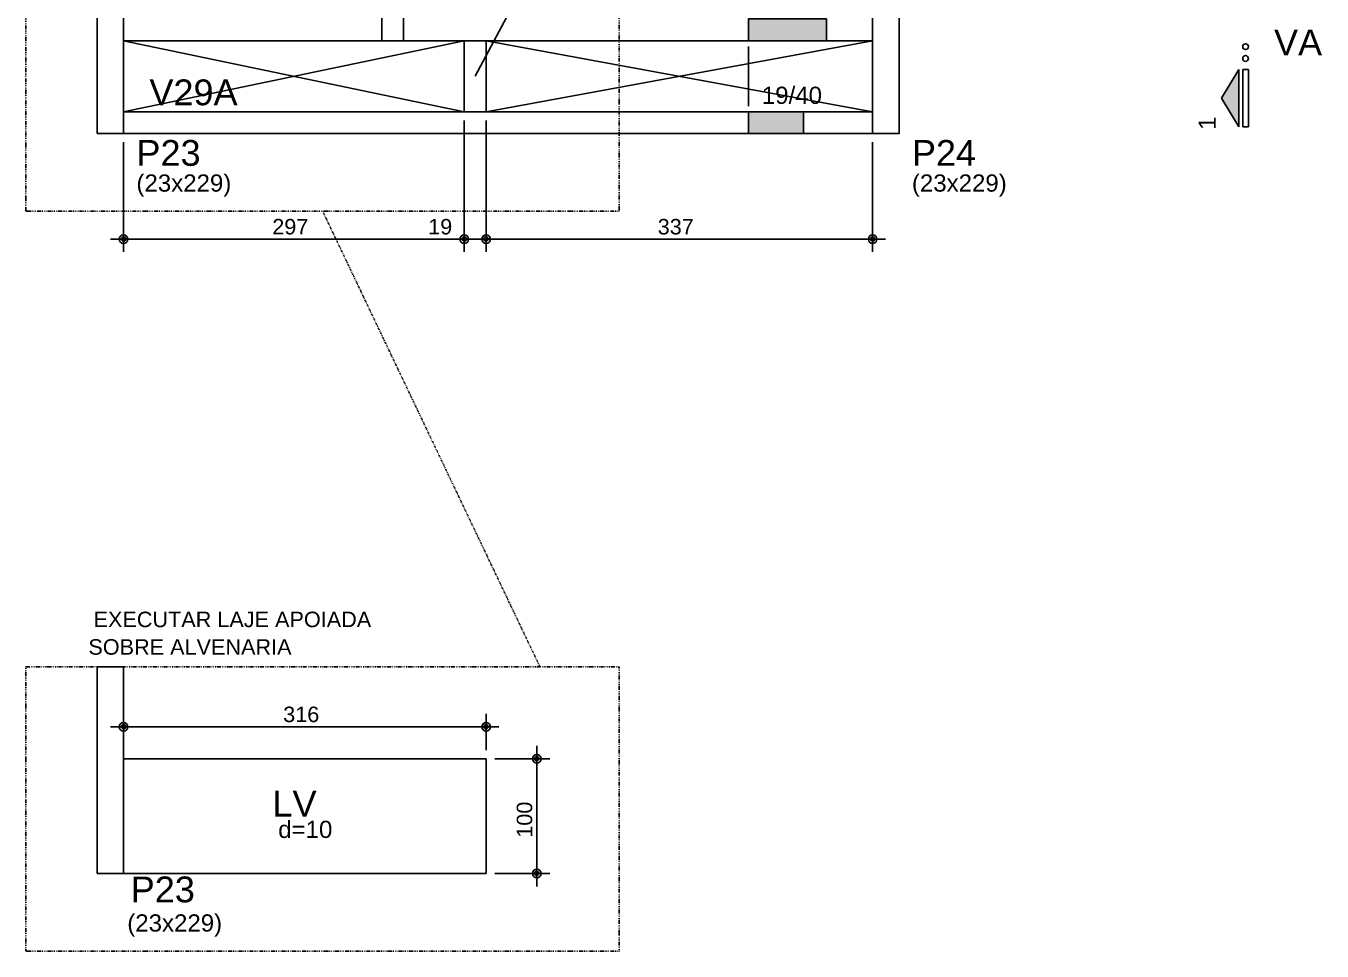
# Model space of a CAD drawing. Header units: millimetres. Extents: x 26621 to 30548, y 1514 to 6605.
# Drawn here: x 27870 to 29000, y 1514 to 2321 of the extents above; entities that cross this region are included whole.
import ezdxf

# ---------------------------------------------------------------- set-up
doc = ezdxf.new("R2010")
doc.units = ezdxf.units.MM
doc.linetypes.add('ESTILO_TQS_0003', pattern=[1.5, 0.5, -0.4, 0.1, -0.5])
for name, color, linetype in [('1', 4, 'Continuous'), ('10', 13, 'Continuous'), ('11', 22, 'Continuous'), ('12', 3, 'Continuous'), ('13', 76, 'Continuous'), ('18', 9, 'Continuous'), ('204', 7, 'ESTILO_TQS_0003'), ('241', 12, 'Continuous'), ('26', 1, 'Continuous'), ('27', 10, 'Continuous'), ('3', 2, 'Continuous'), ('30', 15, 'Continuous'), ('8', 5, 'Continuous'), ('9', 3, 'Continuous')]:
    doc.layers.add(name, color=color, linetype=linetype)
doc.styles.get("Standard").update_dxf_attribs({"font": 'arial.ttf'})

msp = doc.modelspace()

# ---------------------------------------------------------------- linework, layer by layer
for p, q in [((28499.5, 2251), (28499.5, 2303)), ((28911.9, 2257.8), (28926.9, 2282.8)), ((28926.9, 2232.8), (28926.9, 2282.8)), ((28930.4, 2232.8), (28930.4, 2282.8)), ((28935.4, 2282.8), (28930.4, 2282.8)), ((28935.4, 2232.8), (28935.4, 2282.8)), ((28926.9, 2232.8), (28911.9, 2257.8)), ((28935.4, 2232.8), (28930.4, 2232.8))]:
    msp.add_line(p, q)
for centre in [(28932.9, 2302.8), (28932.9, 2292.5)]:
    msp.add_circle(centre, 2.5)
at = {"layer": '1'}
for p, q in [((28251.8, 2246), (28251.8, 2308)), ((28270.8, 2308), (28270.8, 2246)), ((27954.8, 1582), (28270.8, 1582))]:
    msp.add_line(p, q, dxfattribs=at)
at = {"layer": '1', "linetype": 'Continuous'}
for p, q in [((27954.8, 1682), (28271, 1682)), ((28270.8, 1582), (28270.8, 1682))]:
    msp.add_line(p, q, dxfattribs=at)
at = {"layer": '1'}
for points in [[(28198.8, 2308), (28198.8, 2633)], [(28179.8, 2603), (28179.8, 2308)], [(27954.8, 2308), (28186.3, 2308)], [(28186.3, 2308), (28391.3, 2308)], [(28391.3, 2308), (28607.8, 2308)], [(28607.8, 2246), (27954.8, 2246)], [(27954.8, 2227), (28607.8, 2227)]]:
    msp.add_lwpolyline(points, dxfattribs=at)
at = {"layer": '18'}
for points in [[(28567.5, 2308), (28499.5, 2308), (28499.5, 2327), (28567.5, 2327), (28567.5, 2308)], [(28547.5, 2227), (28499.5, 2227), (28499.5, 2246), (28547.5, 2246), (28547.5, 2227)]]:
    msp.add_lwpolyline(points, dxfattribs=at)
at = {"layer": '204'}
msp.add_line((28317.8, 1762), (28128.3, 2159.4), dxfattribs=at)
for points in [[(28386.9, 2159.4), (27869.6, 2159.4), (27869.6, 2407), (28386.9, 2407), (28386.9, 2159.4)], [(28386.9, 1514.3), (27869.6, 1514.3), (27869.6, 1762), (28386.9, 1762), (28386.9, 1514.3)]]:
    msp.add_lwpolyline(points, dxfattribs=at)
at = {"layer": '241'}
for p, q in [((28261.3, 2277), (28299, 2347.9)), ((27954.8, 2308), (28251.8, 2246)), ((27954.8, 2246), (28251.8, 2308)), ((28270.8, 2308), (28607.8, 2246)), ((28270.8, 2246), (28607.8, 2308))]:
    msp.add_line(p, q, dxfattribs=at)
at = {"layer": '26', "color": 3, "linetype": 'Continuous'}
for p, q in [((28251.8, 2246), (28251.8, 2246)), ((28251.8, 2246), (28251.8, 2246)), ((28251.8, 2238.5), (28251.8, 2123.8)), ((28251.8, 2238.5), (28251.8, 2123.8)), ((28270.8, 2246), (28270.8, 2246)), ((28270.8, 2246), (28270.8, 2246)), ((28270.8, 2238.5), (28270.8, 2123.8)), ((28270.8, 2238.5), (28270.8, 2123.8)), ((27954.8, 2227), (27954.8, 2227)), ((28607.8, 2227), (28607.8, 2227)), ((27954.8, 2219.5), (27954.8, 2123.8)), ((28607.8, 2219.5), (28607.8, 2123.8)), ((27943.5, 2135), (28263, 2135)), ((28240.5, 2135), (28282, 2135)), ((28259.5, 2135), (28619, 2135)), ((27954.8, 1689.5), (27954.8, 1721.1)), ((28270.8, 1689.5), (28270.8, 1721.1)), ((27943.5, 1709.9), (28282, 1709.9)), ((28315, 1570.7), (28315, 1693.2)), ((27954.8, 1682), (27954.8, 1682)), ((28270.8, 1682), (28270.8, 1682)), ((28271, 1682), (28271, 1682)), ((28278.5, 1682), (28326.3, 1682)), ((28270.8, 1582), (28270.8, 1582)), ((28278.3, 1582), (28326.3, 1582))]:
    msp.add_line(p, q, dxfattribs=at)
for centre, radius in [((27954.8, 2135), 3.75), ((27954.8, 2135), 1.87), ((28251.8, 2135), 3.75), ((28251.8, 2135), 3.75), ((28251.8, 2135), 1.87), ((28251.8, 2135), 1.87), ((28270.8, 2135), 3.75), ((28270.8, 2135), 3.75), ((28270.8, 2135), 1.87), ((28270.8, 2135), 1.87), ((28607.8, 2135), 3.75), ((28607.8, 2135), 1.87), ((27954.8, 1709.9), 3.75), ((27954.8, 1709.9), 1.87), ((28270.8, 1709.9), 3.75), ((28270.8, 1709.9), 1.87), ((28315, 1682), 3.75), ((28315, 1682), 1.87), ((28315, 1582), 3.75), ((28315, 1582), 1.87)]:
    msp.add_circle(centre, radius, dxfattribs=at)
at = {"layer": '27'}
for points in [[(28926.9, 2232.8), (28926.9, 2282.8), (28911.9, 2257.8)], [(28926.9, 2232.8), (28911.9, 2257.8), (28926.9, 2232.8)]]:
    msp.add_solid(points, dxfattribs=at)
at = {"layer": '3'}
for points in [[(27931.8, 2227), (27954.8, 2227), (27954.8, 2456), (27931.8, 2456), (27931.8, 2227)], [(28607.8, 2227), (28630.8, 2227), (28630.8, 2456), (28607.8, 2456), (28607.8, 2227)], [(27931.8, 1582), (27954.8, 1582), (27954.8, 1762), (27931.8, 1762), (27931.8, 1582)]]:
    msp.add_lwpolyline(points, dxfattribs=at)
at = {"layer": '30'}
for points in [[(28499.5, 2308), (28499.5, 2327), (28567.5, 2327)], [(28499.5, 2308), (28567.5, 2327), (28567.5, 2308)], [(28499.5, 2308), (28567.5, 2308), (28499.5, 2308)], [(28499.5, 2227), (28499.5, 2246), (28547.5, 2246)], [(28499.5, 2227), (28547.5, 2246), (28547.5, 2227)], [(28499.5, 2227), (28547.5, 2227), (28499.5, 2227)]]:
    msp.add_solid(points, dxfattribs=at)

# ---------------------------------------------------------------- texts
at = {"layer": '10'}
msp.add_text('LV', height=22.5, dxfattribs=at).set_placement((28084.6, 1631.5))
at = {"layer": '11'}
msp.add_text('19/40', height=15, dxfattribs=at).set_placement((28511.2, 2252.9))
at = {"layer": '12'}
for p in [(27966, 2176.4), (28642, 2176.4), (27958, 1531.3)]:
    msp.add_text('(23x229)', height=15, dxfattribs=at).set_placement(p)
at = {"layer": '13'}
for s, height, p in [('EXECUTAR LAJE APOIADA', 13.5, (27928.6, 1796.7)), ('SOBRE ALVENARIA', 13.5, (27924.1, 1772.7)), ('d=10', 15, (28089.6, 1612.9))]:
    msp.add_text(s, height=height, dxfattribs=at).set_placement(p)
at = {"layer": '26', "color": 3, "linetype": 'Continuous'}
for s, p in [('297', (28084.4, 2139.1)), ('19', (28220.3, 2139.1)), ('337', (28420.4, 2139.1)), ('316', (28093.9, 1713.9))]:
    msp.add_text(s, height=13.5, dxfattribs=at).set_placement(p)
msp.add_text('100', height=13.5, rotation=90, dxfattribs=at).set_placement((28311, 1613.1))
at = {"layer": '8'}
for s, p in [('VA', (28957.7, 2295.2)), ('V29A', (27977.3, 2251.7))]:
    msp.add_text(s, height=22.5, dxfattribs=at).set_placement(p)
msp.add_text('1', height=15, rotation=90, dxfattribs=at).set_placement((28906.9, 2230.3))
at = {"layer": '9'}
for s, p in [('P23', (27966, 2198.9)), ('P24', (28642, 2198.9)), ('P23', (27961, 1556.8))]:
    msp.add_text(s, height=22.5, dxfattribs=at).set_placement(p)

doc.saveas('drawing.dxf')
